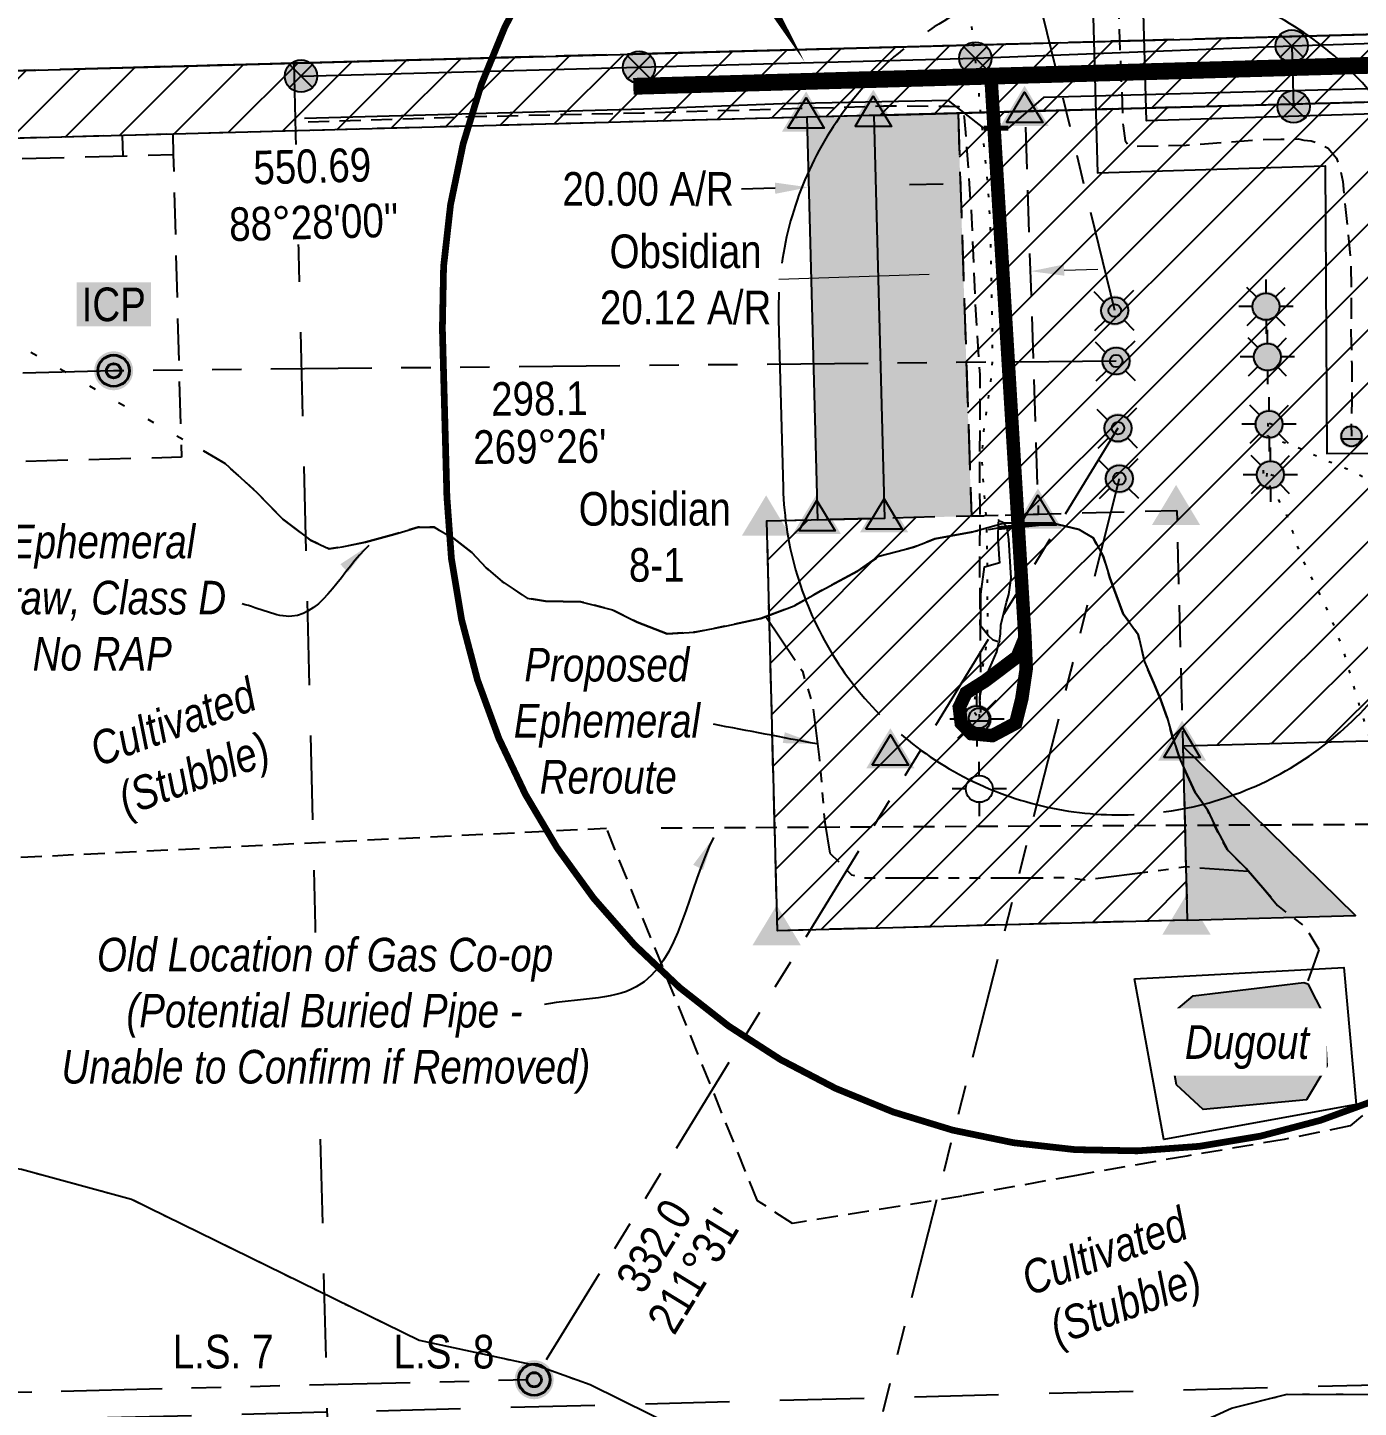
# Model space of a CAD drawing. Extents: x 626550 to 632078, y 5902939 to 5909485.
# Drawn here: x 631138.4 to 631534, y 5905603.8 to 5906014 of the extents above; entities that cross this region are included whole.
import ezdxf
from ezdxf.enums import TextEntityAlignment as Align

# ---------------------------------------------------------------- set-up
doc = ezdxf.new("R2010")
doc.units = 0
doc.header["$LTSCALE"] = 5
doc.header["$PDSIZE"] = 0.05
for name, pattern in [('foc-ACCESSROAD', [3.75, 2.5, -1.25]), ('foc-BUFFER', [16.75, 15, -1.75]), ('foc-DOT', [1, 0.2, -0.8]), ('foc-DRILLPATH', [14.75, 6, -1.75, 1.75, -1.75, 1.75, -1.75]), ('foc-LSD', [8, 5, -3]), ('foc-QUARTERLINE', [33, 25, -3, 2, -3]), ('foc-TOPO-ephemeral', [6.25, 3.125, -0.625, 0.625, -0.625, 0.625, -0.625]), ('foc-WHEELTRACKS', [2, 0.4, -1.6]), ('POWERLINE5', [7.8, 2.4, -0.6, 0.6, -0.6, 0.6, -0.6, 2.4]), ('UG_PIPE', [1.875, 1.25, -0.625])]:
    doc.linetypes.add(name, pattern=pattern)
doc.layers.get('Defpoints').update_dxf_attribs({"color": 9})
for name, color, linetype in [('ABADATA-DRILL', 8, 'foc-DOT'), ('AS-CABLE', 224, 'foc-CABLE'), ('AS-FENCE', 48, 'foc-FENCE'), ('AS-PIPE-UG', 44, 'UG_PIPE'), ('AS-PIPE-UG-T', 44, 'Continuous'), ('AS-POWER', 104, 'foc-POWER'), ('AS-POWER-EXISTING', 72, 'POWERLINE5'), ('AS-POWER-T', 104, 'Continuous'), ('AS-ROADS', 254, 'Continuous'), ('AS-SYMBOL', 7, 'Continuous'), ('AUX-BUFFER', 7, 'foc-BUFFER'), ('C-AR', 13, 'foc-ACCESSROAD'), ('C-RW', 13, 'Continuous'), ('C-WS', 13, 'foc-ACCESSROAD'), ('C-WS-S', 13, 'Continuous'), ('F-WS-S', 190, 'Continuous'), ('L-BD', 7, 'Continuous'), ('L-MON', 1, 'Continuous'), ('L-SECQ', 8, 'foc-QUARTERLINE'), ('L-SECTION-LSD', 7, 'foc-LSD'), ('P-PDRILLPATH', 12, 'foc-DRILLPATH'), ('P-PROPOSED', 10, 'Continuous'), ('P-PROPOSED-EXISTING-H', 59, 'Continuous'), ('P-PROPOSED-H', 21, 'Continuous'), ('P-TEMP-H', 41, 'Continuous'), ('P-TEMP_WORKSPACE', 46, 'Continuous'), ('P-TXT', 4, 'Continuous'), ('T-DRAW', 143, 'foc-TOPO-ephemeral'), ('T-WATER', 160, 'Continuous'), ('T-WATER-H', 133, 'Continuous'), ('T-WATER-P3', 160, 'foc-WHEELTRACKS'), ('T-WATER-T', 170, 'Continuous'), ('WETLAND-T', 146, 'Continuous')]:
    doc.layers.add(name, color=color, linetype=linetype)
for name, color, linetype, lineweight in [('AS-GENERAL', 48, 'Continuous', 18), ('C-AR-T', 13, 'Continuous', 9), ('C-WS-T', 13, 'Continuous', 9), ('T-TEXT', 48, 'Continuous', 18)]:
    doc.layers.add(name, color=color, linetype=linetype, lineweight=lineweight)
doc.styles.add('100L', font='ARIALN.TTF', dxfattribs={"height": 11})
doc.styles.add('80', font='ARIALN.TTF', dxfattribs={"height": 10})
doc.styles.add('80CG', font='ARIALN.TTF', dxfattribs={"height": 10})
doc.styles.add('80L', font='ARIALN.TTF', dxfattribs={"height": 10})
doc.styles.add('80LS', font='ARIALNI.TTF', dxfattribs={"height": 10})
doc.styles.add('foc-LtypeFont', font='ARIALN.TTF', dxfattribs={"height": 7.35})
doc.linetypes.add('foc-CABLE', pattern='A,2,-1,["C",foc-LtypeFont,S=0.2,R=0,X=-0.625,Y=-0.75],-1.24,8', length=12.24)
doc.linetypes.add('foc-FENCE', pattern='A,10,-1,["X",foc-LtypeFont,S=0.2,R=0,X=-0.625,Y=-0.75],-1.24', length=12.24)
doc.linetypes.add('foc-POWER', pattern='A,6,-1,["P",foc-LtypeFont,S=0.2,R=0,X=-0.625,Y=-0.75],-1.24,4', length=12.24)
doc.linetypes.add('foc-TOPO-flowdirection-NOLINE', pattern='A,0,[">",foc-LtypeFont,S=0.3,R=0,X=0,Y=-0.945],-20,[">",foc-LtypeFont,S=0.3,R=0,X=0,Y=-0.945],0', length=20)
doc.dimstyles.new('Compass 5 000', dxfattribs={"dimscale": 5, "dimtxt": 9, "dimasz": 2, "dimexe": 0.2, "dimexo": 0.0625, "dimgap": 0.5, "dimtad": 0, "dimtih": 1, "dimtoh": 1, "dimzin": 0, "dimdsep": 46, "dimtxsty": '80CG', "dimcen": 0.1, "dimse1": 1, "dimse2": 1, "dimclrd": 256, "dimclrt": 256, "dimaunit": 1, "dimadec": 4, "dimazin": 0, "dimtfac": 0.06, "dimtofl": 0, "dimtmove": 0, "dimatfit": 1, "dimfxl": 0.2, "dimtolj": 1, "dimtzin": 0, "dimlwd": -1, "dimarcsym": 0})

# ---------------------------------------------------------------- blocks, each defined once
blk = doc.blocks.new('POWERPOLE')
h = blk.add_hatch(color=255)
edge = h.paths.add_edge_path()
edge.add_arc((0, 0), 0.96, 0, 360)
at = {"linetype": 'Continuous'}
for p, q in [((0.679, -0.679), (-0.679, 0.679)), ((-0.679, -0.679), (0.679, 0.679))]:
    blk.add_line(p, q, dxfattribs=at)
blk.add_circle((0, 0), 0.96, dxfattribs=at)
blk = doc.blocks.new('GAS')
h = blk.add_hatch(color=255)
h.dxf.hatch_style = 1
edge = h.paths.add_edge_path()
edge.add_arc((0, 0), 0.9, 0, 360)
for p, q in [((-0.571, 0.571), (-1.142, 1.142)), ((0, 0.808), (0, 1.616)), ((0.571, 0.571), (1.142, 1.142)), ((-0.808, 0), (-1.616, 0)), ((1.616, 0), (0.808, 0)), ((-0.571, -0.571), (-1.142, -1.142)), ((0, -0.808), (0, -1.616)), ((1.142, -1.142), (0.571, -0.571))]:
    blk.add_line(p, q)
blk.add_circle((0, 0), 0.8)
blk = doc.blocks.new('RISER')
h = blk.add_hatch(color=255)
h.dxf.hatch_style = 1
edge = h.paths.add_edge_path()
edge.add_arc((0, 0), 0.7, 0, 360)
blk.add_hatch(color=48).paths.add_polyline_path([(0.581, -0.15), (-0.581, -0.15, 0.774597)])
at = {"color": 48}
blk.add_line((-0.581, -0.15), (0.581, -0.15), dxfattribs=at)
blk.add_circle((0, 0), 0.6, dxfattribs=at)
blk = doc.blocks.new('STRIA')
blk.add_hatch(color=255).paths.add_polyline_path([(-0.041, 1.521), (-1.475, -0.867), (1.392, -0.867)])
blk = doc.blocks.new('STRIAA')
blk.add_blockref('STRIA', (0, 0))
blk = doc.blocks.new('STRIB')
at = {"color": 1}
blk.add_solid([(-1.121, -0.667), (-0.041, 1.133), (1.039, -0.667)], dxfattribs=at)
blk = doc.blocks.new('STRIBB')
blk.add_blockref('STRIB', (0, 0))
blk = doc.blocks.new('STRICC')
for name in ['STRIAA', 'STRIBB']:
    blk.add_blockref(name, (0, 0))
blk = doc.blocks.new('fdspike')
blk.add_blockref('STRICC', (0, 0))
blk = doc.blocks.new('TRIA')
blk.add_hatch(color=255).paths.add_polyline_path([(-0.041, 1.521), (-1.475, -0.867), (1.392, -0.867)])
blk = doc.blocks.new('TRIAA')
blk.add_blockref('TRIA', (0, 0))
blk = doc.blocks.new('TRIB')
at = {"color": 1}
blk.add_lwpolyline([(-1.121, -0.667), (-0.041, 1.133), (1.039, -0.667)], close=True, dxfattribs=at)
blk = doc.blocks.new('TRIBB')
blk.add_blockref('TRIB', (0, 0))
blk = doc.blocks.new('TRICC')
for name in ['TRIAA', 'TRIBB']:
    blk.add_blockref(name, (0, 0))
blk = doc.blocks.new('plspike')
blk.add_blockref('TRICC', (0, 0))
blk = doc.blocks.new('GABD')
for p, q in [((0, 0.808), (0, 1.616)), ((-0.808, 0), (-1.616, 0)), ((1.616, 0), (0.808, 0)), ((0, -0.808), (0, -1.616))]:
    blk.add_line(p, q)
blk.add_circle((0, 0), 0.8)
blk = doc.blocks.new('*U530')
h = blk.add_hatch(color=255)
edge = h.paths.add_edge_path()
edge.add_line((-39, -20), (39, -20))
edge.add_arc((39, -14), 6, 270, 360)
edge.add_line((45, -14), (45, 12.5))
edge.add_arc((39, 12.5), 6, 0, 90)
edge.add_line((39, 18.5), (-39, 18.5))
edge.add_arc((-39, 12.5), 6, 90, 180)
edge.add_line((-45, 12.5), (-45, -14))
edge.add_arc((-39, -14), 6, 180, 270)
at = {"color": 104, "flags": 128}
blk.add_lwpolyline([(-39, -20, 3, 3, 0), (39, -20, 3, 3, 0.414214), (45, -14, 3, 3, 0), (45, 12.5, 3, 0, 0.414214), (39, 18.5, 0, 0, 0), (-39, 18.5, 0, 0, 0.414214), (-45, 12.5, 0, 0, 0), (-45, -14, 0, 3, 0.414214)], format="xyseb", close=True, dxfattribs=at)
blk.add_lwpolyline([(27.36, -45.54, 0, 7.5, 0), (0, 0, 0, 0, 0)], format="xyseb", dxfattribs=at)
at = {"color": 104, "style": '80'}
blk.add_attdef('ENTER_TEXT_001', (-26.85, -4.92), '', height=10, dxfattribs=at)
blk = doc.blocks.new('WC')
at = {"layer": 'L-MON'}
h = blk.add_hatch(color=255, dxfattribs=at)
h.dxf.hatch_style = 1
edge = h.paths.add_edge_path()
edge.add_arc((0, 0), 0.9, 0, 360)
at = {"layer": 'L-MON', "color": 240, "flags": 128}
for points in [[(-0.622, 0.503), (-1.232, 1.12)], [(0.52, 0.608), (1.126, 1.206)], [(-1.179, -1.185), (-0.559, -0.572)], [(1.159, -1.185), (0.557, -0.574)]]:
    blk.add_lwpolyline(points, dxfattribs=at)
at = {"layer": 'L-MON', "color": 240}
for radius in [0.8, 0.373]:
    blk.add_circle((0, 0), radius, dxfattribs=at)
blk = doc.blocks.new('*D544')
at = {"layer": 'Defpoints', "color": 0, "transparency": 16777216}
for p in [(631370.59, 5905966.55), (631370.93, 5905953.87), (631390.91, 5905954.41)]:
    blk.add_point(p, dxfattribs=at)
at = {"layer": 'P-TXT', "transparency": 16777216}
for p, q in [((631360.59, 5905966.28), (631350.59, 5905966.01)), ((631400.57, 5905967.36), (631410.57, 5905967.62))]:
    blk.add_line(p, q, dxfattribs=at)
for points in [[(631360.55, 5905967.95), (631360.64, 5905964.62), (631370.59, 5905966.55)], [(631400.53, 5905969.02), (631400.62, 5905965.69), (631390.57, 5905967.09)]]:
    blk.add_solid(points, dxfattribs=at)
at = {"layer": 'P-TXT', "transparency": 16777216, "insert": (631322.86, 5905966.01), "char_height": 10, "attachment_point": 5, "style": '80CG', "bg_fill": 3, "box_fill_scale": 1.1, "bg_fill_color": 256, "bg_fill_true_color": 13158600, "bg_fill_transparency": 0}
blk.add_mtext('\\A1;20.00 A/R', dxfattribs=at)
blk = doc.blocks.new('*D553')
at = {"layer": 'C-AR-T', "transparency": 16777216}
for p, q in [((631446.54, 5905941.93), (631456.54, 5905942.26)), ((631406.45, 5905940.6), (631361.74, 5905939.12))]:
    blk.add_line(p, q, dxfattribs=at)
for points in [[(631406.39, 5905942.27), (631406.5, 5905938.94), (631416.44, 5905940.93)], [(631446.49, 5905943.6), (631446.6, 5905940.27), (631436.55, 5905941.6)]]:
    blk.add_solid(points, dxfattribs=at)
at = {"layer": 'Defpoints', "color": 0, "transparency": 16777216}
for p in [(631415.96, 5905955.64), (631436.06, 5905956.31), (631416.44, 5905940.93)]:
    blk.add_point(p, dxfattribs=at)
at = {"layer": 'C-AR-T', "transparency": 16777216, "insert": (631334.01, 5905939.12), "char_height": 10, "attachment_point": 5, "style": '80CG'}
blk.add_mtext('\\A1;Obsidian\\P20.12 A/R', dxfattribs=at)
blk = doc.blocks.new('plbh')
at = {"layer": 'L-MON'}
h = blk.add_hatch(color=255, dxfattribs=at)
h.dxf.hatch_style = 1
edge = h.paths.add_edge_path()
edge.add_arc((0, 0), 1.16, 0, 360)
h = blk.add_hatch(color=256, dxfattribs=at)
h.dxf.hatch_style = 1
h.paths.add_polyline_path([(-0.96, 0, 1), (0.96, 0, 1)])
h.paths.add_polyline_path([(0.91, 0, -1), (-0.91, 0, -1)], flags=16)
h.paths.add_polyline_path([(0.45, 0, -1), (-0.45, 0, -1)], flags=0)
h = blk.add_hatch(color=256, dxfattribs=at)
h.dxf.hatch_style = 1
h.paths.add_polyline_path([(-0.45, 0, 1), (0.45, 0, 1)])
h.paths.add_polyline_path([(0.4, 0, -1), (-0.4, 0, -1)], flags=16)
at = {"layer": 'L-MON', "color": 240}
for radius in [0.96, 0.91, 0.45, 0.4]:
    blk.add_circle((0, 0), radius, dxfattribs=at)
blk = doc.blocks.new('ICP_TEXT')
at = {"color": 14, "insert": (-10.78, -0.47), "char_height": 10, "attachment_point": 5, "style": '80L', "bg_fill": 1, "box_fill_scale": 1.15, "bg_fill_color": 255, "bg_fill_transparency": 0}
blk.add_mtext_dynamic_manual_height_columns('ICP', width=19.0702, gutter_width=47.5, heights=[0], dxfattribs=at)

msp = doc.modelspace()

# ---------------------------------------------------------------- hatches: boundary and pattern name
at = {"layer": 'P-PROPOSED-EXISTING-H'}
h = msp.add_hatch(dxfattribs=at)
h.set_pattern_fill('ANSI31', color=256, scale=3.5, style=0)
h.set_pattern_definition([(45, (201.859, 1887.969), (-7.857724106, 7.857724106), [])])
h.paths.add_polyline_path([(631610.905, 5905993.869), (631370.028, 5905987.407), (630819.72, 5905972.687), (630819.182, 5905992.793), (631610.341, 5906013.975)])
h = msp.add_hatch(dxfattribs=at)
h.set_pattern_fill('ANSI31', color=256, scale=3.5, style=0)
h.paths.add_polyline_path([(631418.959, 5905868.735), (631414.982, 5905988.613), (631564.884, 5905992.627), (631569.982, 5905802.758), (631481.798, 5905800.398), (631483.117, 5905748.692), (631361.285, 5905745.519), (631358.151, 5905867.356)])
at = {"layer": 'P-PROPOSED-H'}
h = msp.add_hatch(color=256, dxfattribs=at)
h.dxf.hatch_style = 1
h.paths.add_polyline_path([(631393.228, 5905868.224), (631390.014, 5905987.943), (631370.028, 5905987.407), (631373.241, 5905867.711)])
h = msp.add_hatch(color=256, dxfattribs=at)
h.dxf.hatch_style = 1
h.paths.add_polyline_path([(631418.959, 5905868.735), (631414.982, 5905988.613), (631390.014, 5905987.943), (631393.228, 5905868.224)])
at = {"layer": 'P-TEMP-H'}
h = msp.add_hatch(color=256, dxfattribs=at)
h.dxf.hatch_style = 1
h.paths.add_polyline_path([(631481.798, 5905800.398), (631483.117, 5905748.692), (631533.084, 5905749.993)])
at = {"layer": 'T-WATER-H'}
h = msp.add_hatch(color=256, dxfattribs=at)
h.dxf.hatch_style = 1
h.paths.add_polyline_path([(631518.918, 5905729.747), (631523.738, 5905720.443), (631524.638, 5905705.344), (631518.541, 5905695.215), (631487.802, 5905692.375), (631479.895, 5905699.641), (631477.724, 5905712.038), (631477.977, 5905720.265), (631484.857, 5905726.194), (631517.765, 5905730.121)])

# ---------------------------------------------------------------- linework, layer by layer
at = {"layer": 'ABADATA-DRILL', "flags": 128}
for points in [[(631420.505, 5905809.482), (631420.505, 5905809.482), (631420.455, 5905809.5), (631420.098, 5905810.111), (631419.792, 5905811.773), (631420.06, 5905814.761), (631421.01, 5905818.739), (631422.221, 5905823.444), (631423.191, 5905828.523), (631423.734, 5905833.88), (631423.825, 5905839.625), (631423.763, 5905845.495), (631423.79, 5905851.428), (631423.685, 5905857.398), (631423.549, 5905863.416), (631423.345, 5905869.343), (631422.867, 5905875.092), (631422.273, 5905881.378), (631422.143, 5905887.547), (631422.676, 5905893.954), (631423.571, 5905900.681), (631424.617, 5905907.743), (631425.24, 5905914.532), (631425.251, 5905922.456), (631425.091, 5905930.054), (631424.958, 5905938.144), (631424.809, 5905946.453), (631424.649, 5905954.421), (631424.224, 5905962.943), (631423.458, 5905971.835), (631422.524, 5905980.673), (631421.652, 5905989.802), (631420.816, 5905999.063), (631419.727, 5906008.456), (631418.779, 5906017.803), (631417.951, 5906026.764), (631416.866, 5906036.738), (631416.014, 5906045.868), (631415.243, 5906054.93), (631414.353, 5906064.349), (631413.501, 5906073.829), (631412.766, 5906083.062), (631411.817, 5906092.83), (631410.889, 5906101.798), (631410.071, 5906111.129), (631409.44, 5906120.595), (631408.986, 5906130.146), (631408.515, 5906139.597), (631408.014, 5906149.077), (631407.584, 5906158.498), (631407.243, 5906167.962), (631406.811, 5906177.434), (631406.388, 5906186.966), (631406.195, 5906196.484), (631406.143, 5906205.996), (631406.161, 5906215.501), (631406.227, 5906225.066), (631406.491, 5906234.717), (631406.735, 5906243.997), (631406.905, 5906253.426), (631407.314, 5906262.89), (631407.352, 5906272.415), (631406.949, 5906281.918), (631406.567, 5906291.411), (631405.984, 5906300.938), (631405.274, 5906310.002), (631404.597, 5906319.317), (631403.929, 5906328.642), (631402.821, 5906343.087)], [(631508.448, 5905895.976), (631508.367, 5905896.004), (631508.024, 5905896.114), (631507.427, 5905896.348), (631506.768, 5905896.68), (631506.025, 5905897.13), (631505.879, 5905897.366), (631506.723, 5905897.229), (631507.239, 5905897.013), (631507.222, 5905896.893), (631507.198, 5905896.682), (631507.109, 5905896.269), (631507.102, 5905895.799), (631507.272, 5905895.103), (631507.584, 5905894.662), (631507.768, 5905894.507), (631507.033, 5905893.956), (631506.372, 5905893.628), (631506.478, 5905893.791), (631506.604, 5905893.574), (631506.705, 5905893.177), (631506.716, 5905893.117), (631506.728, 5905893.068), (631506.771, 5905892.959), (631506.988, 5905892.685), (631507.449, 5905892.317), (631508.179, 5905891.957), (631509.199, 5905891.615), (631510.49, 5905891.211), (631511.985, 5905890.702), (631513.682, 5905890.098), (631515.532, 5905889.409), (631517.485, 5905888.613), (631519.522, 5905887.659), (631521.753, 5905886.57), (631524.376, 5905885.402), (631527.35, 5905884.193), (631530.61, 5905882.813), (631533.995, 5905881.216), (631537.435, 5905879.47), (631540.926, 5905877.656), (631544.458, 5905875.832), (631548.109, 5905874.042), (631552.028, 5905872.3), (631556.127, 5905870.582), (631560.317, 5905868.817), (631564.568, 5905867.034), (631569.052, 5905865.167), (631573.846, 5905863.259), (631579.113, 5905861.253), (631584.643, 5905859.175), (631590.378, 5905856.883), (631596.201, 5905854.332), (631602.263, 5905851.449), (631608.481, 5905848.339), (631614.863, 5905845.104), (631621.368, 5905841.742), (631627.907, 5905838.251), (631634.539, 5905834.643), (631641.261, 5905831.047), (631648.334, 5905827.401), (631655.616, 5905823.811), (631662.927, 5905820.251), (631670.411, 5905816.576), (631677.816, 5905812.899), (631685.251, 5905809.183), (631692.886, 5905805.482), (631700.802, 5905801.769), (631708.867, 5905798.061), (631717.064, 5905794.305), (631722.097, 5905791.978)], [(631508.863, 5905880.96), (631508.785, 5905880.858), (631508.456, 5905880.839), (631507.93, 5905881.045), (631507.738, 5905880.749), (631507.823, 5905879.851), (631507.898, 5905878.953), (631507.831, 5905878.101), (631507.482, 5905877.351), (631507.34, 5905877.067), (631507.322, 5905876.996), (631506.958, 5905876.756), (631506.856, 5905877.554), (631507.229, 5905878.174), (631507.537, 5905878.623), (631506.996, 5905878.998), (631506.747, 5905880.052), (631506.936, 5905881.897), (631506.535, 5905883.367), (631505.932, 5905883.831), (631505.669, 5905882.503), (631505.689, 5905882.133), (631505.729, 5905881.764), (631505.792, 5905881.296), (631505.97, 5905880.65), (631506.312, 5905879.869), (631506.745, 5905879.051), (631507.279, 5905878.175), (631508.03, 5905877.046), (631508.97, 5905875.641), (631510.037, 5905873.94), (631511.088, 5905872.098), (631512.081, 5905870.205), (631512.964, 5905868.279), (631513.722, 5905866.209), (631514.464, 5905863.968), (631515.273, 5905861.46), (631516.208, 5905858.755), (631517.388, 5905855.876), (631518.811, 5905852.894), (631520.409, 5905849.737), (631522.155, 5905846.264), (631523.982, 5905842.413), (631525.858, 5905838.233), (631527.672, 5905833.771), (631529.322, 5905829.105), (631530.836, 5905824.245), (631532.33, 5905819.074), (631533.856, 5905813.805), (631535.506, 5905808.368), (631537.414, 5905802.679), (631539.561, 5905796.685), (631541.712, 5905790.493), (631543.768, 5905784.147), (631545.779, 5905777.62), (631547.897, 5905770.846), (631550.197, 5905763.987), (631552.855, 5905756.847), (631555.816, 5905749.596), (631558.921, 5905742.239), (631561.957, 5905734.79), (631564.929, 5905727.179), (631567.679, 5905719.962), (631567.851, 5905719.517), (631570.707, 5905711.723), (631573.516, 5905703.827), (631576.22, 5905696.109), (631576.318, 5905695.832), (631579.222, 5905687.759), (631582.289, 5905679.56), (631585.472, 5905671.195), (631588.746, 5905662.752), (631592.05, 5905654.31), (631595.336, 5905645.827), (631598.583, 5905637.284), (631601.821, 5905628.69), (631604.993, 5905619.964), (631608.109, 5905611.097), (631611.26, 5905602.05), (631614.378, 5905593.093), (631617.54, 5905584.027), (631620.831, 5905574.954), (631624.176, 5905566.153), (631627.661, 5905557.306), (631627.704, 5905557.197), (631631.34, 5905548.324), (631635.254, 5905539.539), (631639.401, 5905531.02), (631643.817, 5905522.519), (631648.284, 5905514.029), (631652.829, 5905505.571), (631657.552, 5905497.168), (631662.492, 5905488.931), (631667.658, 5905480.801), (631673.04, 5905472.826), (631678.729, 5905464.96), (631684.591, 5905457.379), (631690.593, 5905450.132), (631696.935, 5905442.894), (631703.381, 5905435.89), (631710.044, 5905428.991), (631716.74, 5905422.363), (631723.763, 5905415.825), (631730.847, 5905409.618), (631732.758, 5905408.024)]]:
    msp.add_lwpolyline(points, dxfattribs=at)
at = {"layer": 'AS-CABLE', "const_width": 0.5, "flags": 128}
for points in [[(631427.143, 5905867.072), (631426.999, 5905867.865)], [(631427.195, 5905831.118), (631427.464, 5905831.736)]]:
    msp.add_lwpolyline(points, dxfattribs=at)
at = {"layer": 'AS-CABLE', "flags": 128}
for points in [[(631426.94, 5905831.428), (631425.39, 5905831.868), (631424.047, 5905833.19), (631421.747, 5905836.063), (631421.757, 5905845.618), (631422.822, 5905853.691), (631427.371, 5905854.995), (631427.349, 5905856.023), (631426.923, 5905862.123), (631426.967, 5905867.063)], [(631427.341, 5905831.846), (631427.627, 5905833.74), (631427.734, 5905836.346), (631429.44, 5905843.171), (631430.108, 5905845.522), (631430.788, 5905850.381), (631430.089, 5905861.807), (631429.552, 5905865.447), (631428.268, 5905866.867), (631427.583, 5905867.18), (631427.269, 5905867.348)], [(631421.681, 5905810.388), (631421.735, 5905810.807), (631421.513, 5905814.266), (631421.425, 5905814.929), (631421.985, 5905817.445), (631423.712, 5905822.11), (631426.486, 5905828.427), (631427.097, 5905831.222)]]:
    msp.add_lwpolyline(points, dxfattribs=at)
at = {"layer": 'AS-FENCE', "flags": 128}
for points in [[(631610.795, 5905997.802), (631440.375, 5905993.229), (631429.937, 5905984.175)], [(631422.652, 5905984.111), (631412.162, 5905992.331), (631362.68, 5905991.387), (631321.508, 5905989.801), (631220.733, 5905986.97)]]:
    msp.add_lwpolyline(points, dxfattribs=at)
msp.add_lwpolyline([(631467.421, 5905731.214), (631529.617, 5905734.589), (631533.337, 5905693.83), (631476.2, 5905683.434)], close=True, dxfattribs=at)
at = {"layer": 'AS-GENERAL', "flags": 128}
for points, const_width in [([(631429.936, 5905984.172), (631422.648, 5905984.109)], 1.5), ([(631426.837, 5905865.201), (631438.85, 5905866.379)], 1.2)]:
    msp.add_lwpolyline(points, dxfattribs=dict(at, const_width=const_width))
at = {"layer": 'AS-PIPE-UG'}
msp.add_line((631326.771, 5905776.103), (631563.616, 5905777.303), dxfattribs=at)
at = {"layer": 'AS-PIPE-UG', "flags": 128}
for points in [[(631457.247, 5906191.6), (631458.052, 5906146.704), (631460.268, 5906085.372), (631462.176, 5906030.76), (631464.037, 5905984.845), (631464.694, 5905980.358), (631465.99, 5905978.835), (631467.451, 5905978.756), (631482.835, 5905979.12), (631504.527, 5905980.733), (631510.901, 5905980.822), (631516.216, 5905980.941), (631517.769, 5905980.597), (631519.986, 5905980.359), (631521.25, 5905979.955), (631524.983, 5905978.174), (631527.447, 5905975.269), (631528.395, 5905972.746), (631529.343, 5905968.331), (631531.775, 5905943.869), (631531.866, 5905931.881), (631531.763, 5905923.256), (631532.015, 5905914.041), (631531.999, 5905903.175), (631531.887, 5905896.271), (631531.938, 5905892.561)], [(631221.808, 5905986.004), (631270.708, 5905987.584), (631321.308, 5905988.716), (631379.755, 5905990.375), (631392.844, 5905990.772), (631407.904, 5905990.686), (631412.388, 5905990.702), (631414.221, 5905990.542), (631415.184, 5905990.55), (631416.128, 5905990.205), (631416.582, 5905989.167), (631416.777, 5905987.279), (631417.44, 5905979.905), (631418.091, 5905970.412), (631419.005, 5905957.556), (631419.984, 5905933.618), (631421.44, 5905910.874), (631421.408, 5905884.431), (631421.34, 5905878.98), (631421.443, 5905872.047), (631421.382, 5905854.755), (631421.524, 5905834.463), (631421.683, 5905821.011), (631421.263, 5905808.896)]]:
    msp.add_lwpolyline(points, dxfattribs=at)
at = {"layer": 'AS-PIPE-UG'}
for points in [[(631579.279, 5905778.916), (631574.439, 5905767.426), (631564.59, 5905744.592), (631554.586, 5905722.79), (631542.384, 5905696.618), (631531.579, 5905687.47), (631511.968, 5905683.448), (631483.038, 5905678.523), (631450.198, 5905672.771), (631416.248, 5905666.626), (631365.783, 5905658.45), (631355.376, 5905665.228), (631310.453, 5905776.021)], [(630829.013, 5905546.268), (630930.434, 5905757.105), (631310.453, 5905776.021)]]:
    msp.add_lwpolyline(points, dxfattribs=at)
at = {"layer": 'AS-POWER', "flags": 128}
for points in [[(631320.176, 5906002.251), (631420.121, 5906004.942), (631514.177, 5906008.598), (631606.138, 5906011.559)], [(631514.193, 5906008.629), (631514.734, 5905990.554)], [(631219.689, 5905999.634), (631320.176, 5906002.251)]]:
    msp.add_lwpolyline(points, dxfattribs=at)
at = {"layer": 'AS-ROADS', "flags": 128}
for points, const_width in [([(631318.479, 5905996.575), (631620.296, 5906005.183)], 5), ([(631424.761, 5905999.606), (631434.884, 5905832.59), (631432.593, 5905826.988), (631423.059, 5905819.793), (631417.399, 5905816.221), (631415.359, 5905811.994), (631415.94, 5905807.238), (631418.936, 5905804.11), (631425.196, 5905803.519), (631432.128, 5905807.213), (631433.955, 5905814.548), (631435.26, 5905823.425), (631434.884, 5905832.59)], 4)]:
    msp.add_lwpolyline(points, dxfattribs=dict(at, const_width=const_width))
at = {"layer": 'AUX-BUFFER', "color": 251, "linetype": 'foc-BUFFER', "flags": 128}
msp.add_lwpolyline([(631362.985, 5905877.239, 1), (631562.849, 5905882.597), (631561.509, 5905932.583, 1), (631361.645, 5905927.225)], format="xyb", close=True, dxfattribs=at)
at = {"layer": 'C-AR'}
for p, q in [((631610.341, 5906013.968), (630799.394, 5905992.26)), ((631610.905, 5905993.862), (630799.932, 5905972.154)), ((631166.561, 5905981.968), (631166.723, 5905975.882)), ((631181.55, 5905982.369), (631181.713, 5905976.283))]:
    msp.add_line(p, q, dxfattribs=at)
at = {"layer": 'C-RW', "flags": 128}
msp.add_lwpolyline([(631539.557, 5905887.494), (631539.012, 5905988.361), (631470.994, 5905986.29), (631449.938, 5906745.464), (631483.979, 5906781.393), (631588.878, 5906784.315), (631588.461, 5906799.305), (631477.36, 5906796.21), (631434.776, 5906751.264), (631456.421, 5905970.844), (631524.1, 5905972.905), (631524.562, 5905887.413), (631539.557, 5905887.494)], close=True, dxfattribs=at)
at = {"layer": 'C-WS', "flags": 128}
for points in [[(631434.969, 5905989.147), (631414.982, 5905988.613), (631418.959, 5905868.735), (631438.942, 5905869.398)], [(631061.795, 5905973.073), (631181.713, 5905976.283), (631184.122, 5905886.294), (631064.203, 5905883.084)], [(631358.151, 5905867.356), (631479.997, 5905870.452), (631483.117, 5905748.692), (631361.285, 5905745.519)]]:
    msp.add_lwpolyline(points, close=True, dxfattribs=at)
msp.add_lwpolyline([(631414.982, 5905988.613), (631418.959, 5905868.735)], dxfattribs=at)
at = {"layer": 'L-SECQ'}
msp.add_line((631610.341, 5906013.975), (630819.182, 5905992.793), dxfattribs=at)
at = {"layer": 'L-SECTION-LSD'}
for p, q in [((631217.548, 5906003.459), (631237.311, 5905200.374)), ((631626.968, 5905612.659), (630827.77, 5905591.969))]:
    msp.add_line(p, q, dxfattribs=at)
at = {"layer": 'P-PDRILLPATH', "flags": 128}
msp.add_lwpolyline([(631461.577, 5905929.904), (631393, 5906212), (626766, 5906101)], dxfattribs=at)
at = {"layer": 'P-PROPOSED', "flags": 128}
for points in [[(631610.905, 5905993.869), (631370.028, 5905987.407), (630819.72, 5905972.687), (630819.182, 5905992.793), (631610.341, 5906013.975)], [(631569.982, 5905802.758), (631481.798, 5905800.398), (631483.117, 5905748.692), (631361.285, 5905745.519), (631358.151, 5905867.356), (631393.228, 5905868.224), (631390.014, 5905987.943), (631564.884, 5905992.627)], [(631393.228, 5905868.224), (631390.014, 5905987.943), (631370.028, 5905987.407), (631373.241, 5905867.711)]]:
    msp.add_lwpolyline(points, close=True, dxfattribs=at)
at = {"layer": 'P-TEMP_WORKSPACE'}
msp.add_lwpolyline([(631481.798, 5905800.398), (631483.117, 5905748.692), (631533.084, 5905749.993)], close=True, dxfattribs=at)
at = {"layer": 'T-DRAW', "linetype": 'foc-TOPO-flowdirection-NOLINE', "flags": 128}
msp.add_lwpolyline([(631190.676, 5905888.183), (631197.151, 5905884.451), (631206.549, 5905875.855), (631214.246, 5905867.867), (631222.485, 5905861.639), (631228.023, 5905859.064), (631231.88, 5905859.616), (631238.851, 5905861.039), (631247.583, 5905863.45), (631254.512, 5905865.476), (631259.261, 5905865.455), (631265.101, 5905862.169), (631270.453, 5905857.924), (631274.75, 5905853.365), (631279.448, 5905849.394), (631286.913, 5905844.399), (631292.328, 5905843.487), (631302.898, 5905843.304), (631312.318, 5905840.897), (631319.629, 5905837.209), (631328.568, 5905833.765), (631336.716, 5905834.279), (631346.29, 5905836.178), (631356.406, 5905838.392), (631366.287, 5905842.1), (631374.179, 5905846.59), (631385.14, 5905852.434), (631391.459, 5905856.832), (631401.74, 5905859.519), (631408.128, 5905861.991), (631418.843, 5905863.976), (631428.765, 5905866.754), (631442.656, 5905866.754), (631450.99, 5905864.769), (631455.118, 5905862.282), (631458.134, 5905856.832), (631460.118, 5905850.482), (631464.087, 5905839.766), (631468.521, 5905833.559), (631470.437, 5905825.479), (631473.215, 5905819.129), (631475.2, 5905814.366), (631477.184, 5905808.81), (631478.915, 5905802.468), (631481.153, 5905796.11), (631483.137, 5905791.744), (631485.518, 5905786.585), (631489.09, 5905781.426), (631491.868, 5905775.472), (631495.043, 5905769.519), (631500.6, 5905763.963), (631506.156, 5905757.613), (631509.964, 5905753.048)], dxfattribs=at)
at = {"layer": 'T-DRAW', "flags": 128}
for points in [[(631519.06, 5905730.588), (631522.376, 5905739.845), (631518.256, 5905746.659), (631509.964, 5905753.048), (631506.156, 5905757.613), (631500.6, 5905763.963), (631495.043, 5905769.519), (631491.868, 5905775.472), (631489.09, 5905781.426), (631485.518, 5905786.585), (631483.137, 5905791.744), (631481.153, 5905796.11), (631478.915, 5905802.468), (631477.184, 5905808.81), (631475.2, 5905814.366), (631473.215, 5905819.129), (631470.437, 5905825.479), (631468.521, 5905833.559), (631464.087, 5905839.766), (631460.118, 5905850.482), (631458.134, 5905856.832), (631455.118, 5905862.282), (631450.99, 5905864.769), (631442.656, 5905866.754), (631438.85, 5905866.379), (631426.837, 5905865.201), (631418.843, 5905863.976), (631408.128, 5905861.991), (631401.74, 5905859.519), (631391.459, 5905856.832), (631385.14, 5905852.434), (631374.179, 5905846.59), (631366.287, 5905842.1), (631356.406, 5905838.392), (631346.29, 5905836.178), (631336.716, 5905834.279), (631328.568, 5905833.765), (631319.629, 5905837.209), (631312.318, 5905840.897), (631302.898, 5905843.304), (631292.328, 5905843.487), (631286.913, 5905844.399), (631279.448, 5905849.394), (631274.75, 5905853.365), (631270.453, 5905857.924), (631265.101, 5905862.169), (631259.261, 5905865.455), (631254.512, 5905865.476), (631247.583, 5905863.45), (631238.851, 5905861.039), (631231.88, 5905859.616), (631228.023, 5905859.064), (631222.485, 5905861.639), (631214.246, 5905867.867), (631206.549, 5905875.855), (631197.151, 5905884.451), (631190.676, 5905888.183)], [(631357.877, 5905838.944), (631368.712, 5905822.662), (631371.724, 5905812.798), (631373.742, 5905797.138), (631375.356, 5905777.697), (631376.911, 5905768.612), (631383.289, 5905762.156), (631386.555, 5905761.189), (631435.241, 5905761.2), (631446.888, 5905761.384), (631452.739, 5905760.653), (631473.077, 5905763.236), (631482.702, 5905764.565), (631501.272, 5905763.195)]]:
    msp.add_lwpolyline(points, dxfattribs=at)
at = {"layer": 'T-WATER', "flags": 128}
msp.add_lwpolyline([(631518.918, 5905729.747), (631523.738, 5905720.443), (631524.638, 5905705.344), (631518.541, 5905695.215), (631487.802, 5905692.375), (631479.895, 5905699.641), (631477.724, 5905712.038), (631477.977, 5905720.265), (631484.857, 5905726.194), (631517.765, 5905730.121), (631518.918, 5905729.747)], dxfattribs=at)
at = {"layer": 'T-WATER-P3', "flags": 128}
msp.add_lwpolyline([(630286.203, 5906456.216), (630339.178, 5906421.839), (630349.664, 5906410.695), (630364.672, 5906383.814), (630374.436, 5906351.574), (630383.817, 5906339.229), (630395.049, 5906329.58), (630418.876, 5906310.304), (630439.445, 5906287.364), (630474.537, 5906259.976), (630484.72, 5906249.306), (630501.475, 5906224.228), (630511.909, 5906212.611), (630579.558, 5906153.596), (630619.712, 5906131.8), (630650.621, 5906121.291), (630664.072, 5906113.69), (630685.763, 5906094.553), (630711.853, 5906078.101), (630729.04, 5906073.82), (630747.183, 5906076.188), (630796.092, 5906062.355), (630815.028, 5906063.371), (630844.711, 5906077.24), (630862.19, 5906080.427), (630881.8, 5906080.037), (630899.321, 5906077.005), (630913.699, 5906070.607), (630978.379, 5906030.259), (631025.482, 5906014.679), (631062.802, 5905988.751), (631074.225, 5905978.278), (631101.772, 5905941.593), (631113.352, 5905932.422), (631190.676, 5905888.183)], dxfattribs=at)

# ---------------------------------------------------------------- block references
at = {"layer": 'AS-POWER-EXISTING'}
for p, xscale, yscale, zscale in [((631514.177, 5906008.598), 5.000000000000028, 5.000000000000028, 5.000000000000028), ((631420.121, 5906004.942), 5.000000000000028, 5.000000000000028, 5.000000000000028), ((631219.689, 5905999.634), 5.000000000000016, 5.000000000000016, 5.000000000000016), ((631320.176, 5906002.251), 5.000000000000028, 5.000000000000028, 5.000000000000028), ((631514.734, 5905990.554), 4.998401599999999, 4.998401599999999, 4.998401599999999)]:
    msp.add_blockref('POWERPOLE', p, dxfattribs=dict(at, xscale=xscale, yscale=yscale, zscale=zscale))
at = {"layer": 'AS-POWER-T'}
ref = msp.add_blockref('*U530', (631342.063, 5906049.342), dxfattribs=dict(at, xscale=0.9984732607906257, yscale=0.9984732607906257, zscale=0.9984732607906257))
ref.add_attrib('ENTER_TEXT_001', 'Fortis 3-Wire', (631309.105, 5906052.823), dxfattribs={"layer": '0', "color": 104, "height": 9.98473, "style": '80'})
ref.add_attrib('ENTER_TEXT_002', 'O/H Power Line', (631301.654, 5906036.005), dxfattribs={"layer": '0', "color": 104, "height": 9.98473, "style": '80'})
at = {"layer": 'AS-SYMBOL'}
for p, xscale, yscale, zscale in [((631531.93, 5905892.528), 5, 5, 5), ((631421.218, 5905808.704), 5.000000000000028, 5.000000000000028, 5.000000000000028)]:
    msp.add_blockref('RISER', p, dxfattribs=dict(at, xscale=xscale, yscale=yscale, zscale=zscale))
at = {"layer": 'C-WS-S', "color": 2, "xscale": 4.998401599999999, "yscale": 4.998401599999999, "zscale": 4.998401599999999}
for p in [(631506.539, 5905931.104), (631506.959, 5905916.11), (631507.464, 5905896.094), (631507.848, 5905881.101)]:
    msp.add_blockref('GAS', p, dxfattribs=at)
at = {"layer": 'C-WS-S', "xscale": 4.998401599999999, "yscale": 4.998401599999999, "zscale": 4.998401599999999}
msp.add_blockref('GAS', (631420.577, 5905808.382), dxfattribs=at)
at = {"layer": 'F-WS-S', "color": 6, "xscale": 5.000000000000024, "yscale": 5.000000000000024, "zscale": 5.000000000000024}
msp.add_blockref('GABD', (631421.307, 5905787.687), dxfattribs=at)
at = {"layer": 'L-MON'}
for name, p, xscale, yscale, zscale in [('plspike', (631370.035, 5905987.446), 5.000000000000016, 5.000000000000016, 5.000000000000016), ('plspike', (631390.013, 5905987.98), 5.000000000000016, 5.000000000000016, 5.000000000000016), ('plspike', (631434.969, 5905989.147), 4.998401599999999, 4.998401599999999, 4.998401599999999), ('WC', (631461.577, 5905929.904), 5.000000000000022, 5.000000000000022, 5.000000000000022), ('plbh', (631164, 5905912), 5.000000000000025, 5.000000000000025, 5.000000000000025), ('WC', (631461.977, 5905914.902), 5.000000000000022, 5.000000000000022, 5.000000000000022), ('WC', (631462.525, 5905894.925), 5.000000000000022, 5.000000000000022, 5.000000000000022), ('WC', (631462.917, 5905879.918), 5.000000000000022, 5.000000000000022, 5.000000000000022), ('plspike', (631438.942, 5905869.398), 5.000000000000028, 5.000000000000028, 5.000000000000028), ('fdspike', (631479.997, 5905870.452), 5.000000000000028, 5.000000000000028, 5.000000000000028), ('fdspike', (631358.151, 5905867.356), 5.000000000000028, 5.000000000000028, 5.000000000000028), ('plspike', (631373.223, 5905867.775), 5.000000000000016, 5.000000000000016, 5.000000000000016), ('plspike', (631393.221, 5905868.29), 5.000000000000016, 5.000000000000016, 5.000000000000016), ('plspike', (631481.798, 5905800.398), 5.000000000000028, 5.000000000000028, 5.000000000000028), ('plspike', (631395.084, 5905798.115), 5.000000000000016, 5.000000000000016, 5.000000000000016), ('fdspike', (631361.285, 5905745.519), 5.000000000000028, 5.000000000000028, 5.000000000000028), ('fdspike', (631483.117, 5905748.692), 5.000000000000028, 5.000000000000028, 5.000000000000028), ('plbh', (631289, 5905612), 5.000000000000025, 5.000000000000025, 5.000000000000025)]:
    msp.add_blockref(name, p, dxfattribs=dict(at, xscale=xscale, yscale=yscale, zscale=zscale))
msp.add_blockref('ICP_TEXT', (631174.81, 5905932.151), dxfattribs=at)

# ---------------------------------------------------------------- texts
at = {"layer": 'L-BD', "color": 3, "style": '80L'}
for s, rotation, p in [('298.1', 0.558, (631290.541, 5905903.735)), ("269°26'", 0.558, (631290.68, 5905889.49)), ('332.0', 58.4782, (631324.576, 5905651.84)), ("211°31'", 58.4782, (631336.719, 5905644.393))]:
    msp.add_text(s, height=9.9968, rotation=rotation, dxfattribs=at).set_placement(p, align=Align.MIDDLE)

# ---------------------------------------------------------------- dimensions: what is measured, and where the dimension line sits
at = {"layer": 'C-AR-T', "color": 6}
dim = msp.add_linear_dim(base=(631416.444, 5905940.935), p1=(631436.058, 5905956.311), p2=(631415.956, 5905955.644), angle=181.90025, text='Obsidian\\P20.12 A/R', dimstyle='Compass 5 000', dxfattribs=at)
dim.commit()
dim.dimension.update_dxf_attribs({"geometry": '*D553', "text_midpoint": (631334.007, 5905939.12), "dimtype": 161})

# ---------------------------------------------------------------- leaders
at = {"layer": 'WETLAND-T', "path_type": 1}
msp.add_leader([(631373.013, 5905801.04), (631342.266, 5905806.906)], dimstyle='Compass 5 000', override={"dimgap": 0.5, "dimtad": 0}, dxfattribs=at)

# ---------------------------------------------------------------- next in the draw order: texts
at = {"layer": 'AS-PIPE-UG-T', "insert": (631147.741, 5905743.401), "char_height": 9.9968, "attachment_point": 1, "style": '80L', "bg_fill": 3, "box_fill_scale": 1.15, "bg_fill_color": 256, "bg_fill_true_color": 256, "bg_fill_transparency": 0}
msp.add_mtext_dynamic_manual_height_columns('\\pi11.299;{\\fArial Narrow|b0|i1|c0|p34;Old Location of Gas Co-op\\P\\pi20.052;(Potential Buried Pipe - \\P\\pi0.73993;Unable to Confirm if Removed)}', width=156.91446, gutter_width=100, heights=[0], dxfattribs=at)
at = {"layer": 'L-BD', "insert": (631193.919, 5905977.076), "char_height": 9.9968, "width": 57.00838, "attachment_point": 1, "rotation": 1.5334, "style": '80L', "bg_fill": 3, "box_fill_scale": 1.15, "bg_fill_color": 256, "bg_fill_true_color": 256, "bg_fill_transparency": 0}
msp.add_mtext("\\pi11.477;550.69\\P\\pi3.8225;88°28'00''", dxfattribs=at)
at = {"layer": 'L-SECTION-LSD', "insert": (631179.255, 5905625.352), "char_height": 10, "attachment_point": 1, "style": '100L', "bg_fill": 3, "box_fill_scale": 1.5, "bg_fill_color": 256, "bg_fill_transparency": 0}
msp.add_mtext_dynamic_manual_height_columns('\\pi2.3061;L.S. 7', width=30.88047, gutter_width=55, heights=[0], dxfattribs=at)
at = {"layer": 'WETLAND-T', "insert": (631121.033, 5905866.216), "char_height": 9.99894, "attachment_point": 1, "style": '80L', "bg_fill": 3, "box_fill_scale": 1.15, "bg_fill_color": 256, "bg_fill_true_color": 256, "bg_fill_transparency": 0}
msp.add_mtext_dynamic_manual_height_columns('\\pi11.839;{\\fArial Narrow|b0|i1|c0|p34;Ephemeral \\P\\pi3.2247;Draw, Class D\\P\\pi18.892;No RAP}', width=78.99964, gutter_width=50, heights=[0], dxfattribs=at)

# ---------------------------------------------------------------- next in the draw order: linework, layer by layer
at = {"layer": 'P-PDRILLPATH', "flags": 128}
msp.add_lwpolyline([(631461.977, 5905914.902), (631164, 5905912), (626772, 5905801)], dxfattribs=at)
at = {"layer": 'T-WATER-P3', "flags": 128}
msp.add_lwpolyline([(630327.123, 5905393.217), (630472.27, 5905394.964), (630529.516, 5905403.774), (630578.457, 5905417.13), (630630.905, 5905447.894), (630677.136, 5905463.986), (630690.634, 5905471.67), (630701.953, 5905482.158), (630784.251, 5905592.955), (630805.229, 5905614.025), (630893.621, 5905674.279), (630907.85, 5905680.67), (630925.436, 5905684.573), (630944.361, 5905686.299), (631067.594, 5905687.357), (631100.354, 5905679.657), (631136.625, 5905674.57), (631169.344, 5905665.684), (631254.781, 5905623.723), (631290.204, 5905616.126), (631305.634, 5905610.572), (631359.968, 5905583.742), (631376.543, 5905580.577), (631395.041, 5905579.337), (631433.971, 5905581.93), (631467.415, 5905590.409), (631496.28, 5905603.556), (631512.796, 5905607.673), (631593.109, 5905607.621), (631611.381, 5905605.787), (631624.878, 5905601.347)], dxfattribs=at)

# ---------------------------------------------------------------- next in the draw order: leaders
at = {"layer": 'AS-PIPE-UG-T', "color": 2, "path_type": 1}
msp.add_leader([(631342.332, 5905773.252), (631319.306, 5905728.796), (631292.094, 5905723.565)], dimstyle='Compass 5 000', dxfattribs=at)
at = {"layer": 'WETLAND-T', "path_type": 1}
msp.add_leader([(631239.859, 5905860.047), (631216.962, 5905839.009), (631202.19, 5905842.7)], dimstyle='Compass 5 000', dxfattribs=at)

# ---------------------------------------------------------------- next in the draw order: texts
at = {"layer": 'L-SECTION-LSD', "insert": (631247.214, 5905625.352), "char_height": 10, "attachment_point": 1, "style": '100L', "bg_fill": 3, "box_fill_scale": 1.15, "bg_fill_color": 256, "bg_fill_transparency": 0}
msp.add_mtext_dynamic_manual_height_columns('L.S. 8', width=30.40114, gutter_width=55, heights=[0], dxfattribs=at)

# ---------------------------------------------------------------- next in the draw order: linework, layer by layer
at = {"layer": 'P-PDRILLPATH', "flags": 128}
for points in [[(631462.525, 5905894.925), (631289, 5905612), (626779, 5905501)], [(631462.917, 5905879.918), (631319, 5905312), (626782, 5905201)]]:
    msp.add_lwpolyline(points, dxfattribs=at)
at = {"layer": 'T-WATER-P3', "linetype": 'foc-TOPO-flowdirection-NOLINE', "flags": 128}
msp.add_lwpolyline([(630327.123, 5905393.217), (630472.27, 5905394.964), (630529.516, 5905403.774), (630578.457, 5905417.13), (630630.905, 5905447.894), (630677.136, 5905463.986), (630690.634, 5905471.67), (630701.953, 5905482.158), (630784.251, 5905592.955), (630805.229, 5905614.025), (630893.621, 5905674.279), (630907.85, 5905680.67), (630925.436, 5905684.573), (630944.361, 5905686.299), (631067.594, 5905687.357), (631100.354, 5905679.657), (631136.625, 5905674.57), (631169.344, 5905665.684), (631254.781, 5905623.723), (631290.204, 5905616.126), (631305.634, 5905610.572), (631359.968, 5905583.742), (631376.543, 5905580.577), (631395.041, 5905579.337), (631433.971, 5905581.93), (631467.415, 5905590.409), (631496.28, 5905603.556), (631512.796, 5905607.673), (631593.109, 5905607.621), (631611.381, 5905605.787), (631624.878, 5905601.347), (631677.439, 5905589.985), (631706.78, 5905577.67), (631728.499, 5905561.428)], dxfattribs=at)

# ---------------------------------------------------------------- next in the draw order: texts
at = {"layer": 'T-TEXT', "char_height": 9.99574, "attachment_point": 1, "rotation": 20, "style": '80LS', "bg_fill": 2}
for insert in [(631155.414, 5905803.399), (631432.281, 5905646.057)]:
    msp.add_mtext_dynamic_manual_height_columns('\\pi0.57642;Cultivated\\P\\pi3.3822;(Stubble)', width=51.5952, gutter_width=50, heights=[0], dxfattribs=dict(at, insert=insert))
at = {"layer": 'WETLAND-T', "insert": (631282.873, 5905829.62), "char_height": 9.99894, "attachment_point": 1, "style": '80L', "bg_fill": 3, "box_fill_scale": 1.15, "bg_fill_color": 256, "bg_fill_true_color": 256, "bg_fill_transparency": 0}
msp.add_mtext_dynamic_manual_height_columns('\\pi3.1997;{\\fArial Narrow|b0|i1|c0|p34;Proposed \\P\\pi0.058856;Ephemeral \\P\\pi7.7661;Reroute}', width=55.43925, gutter_width=50, heights=[0], dxfattribs=at)

# ---------------------------------------------------------------- next in the draw order: linework, layer by layer
at = {"layer": 'AUX-BUFFER', "color": 251, "linetype": 'foc-BUFFER', "const_width": 1.999, "flags": 128}
msp.add_lwpolyline([(631662.781, 5905885.276), (631661.441, 5905935.262, 0.4142136), (631456.219, 5906129.768, 0.4142136), (631261.713, 5905924.546), (631263.053, 5905874.56, 0.4142136), (631468.275, 5905680.054, 0.4142136)], format="xyb", close=True, dxfattribs=at)

# ---------------------------------------------------------------- next in the draw order: texts
at = {"layer": 'C-WS-T', "insert": (631301.879, 5905875.955), "char_height": 10, "attachment_point": 1, "style": '80L', "bg_fill": 3, "box_fill_scale": 1.15, "bg_fill_color": 256, "bg_fill_true_color": 256, "bg_fill_transparency": 0}
msp.add_mtext_dynamic_manual_height_columns('\\pi0.34702;Obsidian\\P\\pi15.275;8-1', width=44.5276, gutter_width=50, heights=[0], dxfattribs=at)
at = {"layer": 'T-WATER-T', "insert": (631482.092, 5905717.41), "char_height": 9.99894, "attachment_point": 1, "style": '80L', "bg_fill": 2}
msp.add_mtext_dynamic_manual_height_columns('\\pi0.32623;{\\fArial Narrow|b0|i1|c0|p34;Dugout}', width=37.47664, gutter_width=50, heights=[0], dxfattribs=at)

# ---------------------------------------------------------------- next in the draw order: dimensions: what is measured, and where the dimension line sits
at = {"layer": 'P-TXT'}
dim = msp.add_linear_dim(base=(631370.588, 5905966.55), p1=(631390.914, 5905954.405), p2=(631370.928, 5905953.868), angle=181.53803, text='20.00 A/R', dimstyle='Compass 5 000', override={"dimtfill": 1}, dxfattribs=at)
dim.commit()
dim.dimension.update_dxf_attribs({"geometry": '*D544', "text_midpoint": (631322.859, 5905966.014), "dimtype": 161})

doc.saveas('drawing.dxf')
